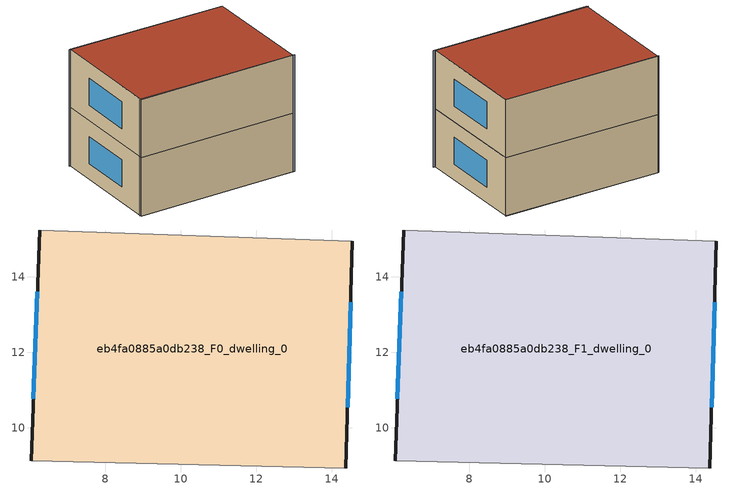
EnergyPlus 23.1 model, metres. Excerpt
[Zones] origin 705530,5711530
eb4fa0885a0db238_F0_dwelling_0
 floor ground (EU_floor_Construction): 14.56,14.94 14.38,8.93 6.04,9.13 6.26,15.24 z0
 wall outside (EU_wall_Construction): 14.38,8.93 14.56,14.94 / 6.26,15.24 6.04,9.13 z0:3
 wall adiabatic (EU_wall_Construction): 14.56,14.94 6.26,15.24 / 6.04,9.13 14.38,8.93 z0:3
 window (EU_Window_Construction): 14.43,10.55 14.51,13.33 / 6.2,13.6 6.1,10.77 z0.81:2.19
eb4fa0885a0db238_F1_dwelling_0
 floor to eb4fa0885a0db238_F0_dwelling_0 (EU_floor_Construction): 14.55,14.94 14.38,8.93 6.04,9.13 6.26,15.24 z3
 wall outside (EU_wall_Construction): 14.38,8.93 14.56,14.94 / 6.26,15.24 6.04,9.13 z3:6
 wall adiabatic (EU_wall_Construction): 14.56,14.94 6.26,15.24 / 6.04,9.13 14.38,8.93 z3:6
 window (EU_Window_Construction): 14.43,10.55 14.51,13.33 / 6.2,13.6 6.1,10.77 z3.81:5.19
 roof outside (EU_roof_Construction): 14.38,8.93 14.56,14.94 6.26,15.24 6.04,9.13 z6
shading: 6,9.2 14.48,8.93 / 14.56,14.94 6.22,15.23 z0:6
[Building]
EU S2 Campaign: North Axis=0; Terrain=City; Solar Distribution=FullExterior
[Site:Location]
London: Latitude=51.5; Longitude=-0.5; Time Zone=0; Elevation=25
[SizingPeriod:WeatherFileDays]
AnnualSizingPeriod: Begin Month=1; Begin Day of Month=1; End Month=12; End Day of Month=31; Day of Week for Start Day=Monday; Use Weather File Daylight Saving Period=No; Use Weather File Rain and Snow Indicators=No
[MATERIAL]
EU_InternalMass_Material: Roughness=MediumRough; Thickness=0.1; Conductivity=1; Density=1800; Specific Heat=900; Thermal Absorptance=0.9; Solar Absorptance=0.7; Visible Absorptance=0.7
[MATERIAL:NOMASS] Roughness=MediumRough; Thermal Absorptance=0.9; Solar Absorptance=0.7; Visible Absorptance=0.7
Name | Thermal Resistance
EU_wall_NoMass | 0.735294
EU_roof_NoMass | 0.520833
EU_floor_NoMass | 1.81159
[WINDOWMATERIAL:SIMPLEGLAZINGSYSTEM]
EU_Window_SimpleGlazing: UFactor=3.92; Solar Heat Gain Coefficient=0.85; Visible Transmittance=0.85
[CONSTRUCTION]
EU_wall_Construction: EU_wall_NoMass
EU_roof_Construction: EU_roof_NoMass
EU_floor_Construction: EU_floor_NoMass
EU_Window_Construction: EU_Window_SimpleGlazing
EU_InternalMass_Construction: EU_InternalMass_Material
[ZONE] Type=1; Multiplier=1; Ceiling Height=autocalculate; Floor Area=autocalculate; Part of Total Floor Area=Yes
Name | Volume
eb4fa0885a0db238_F0_dwelling_0 | 151.409
eb4fa0885a0db238_F1_dwelling_0 | 151.408
[INTERNALMASS] Construction=EU_InternalMass_Construction; Surface Area=50.4697
Name | Zone or ZoneList
eb4fa0885a0db238_F0_dwelling_0_EU_InternalMass | eb4fa0885a0db238_F0_dwelling_0
eb4fa0885a0db238_F1_dwelling_0_EU_InternalMass | eb4fa0885a0db238_F1_dwelling_0
[OTHEREQUIPMENT] Fuel Type=Electricity; Design Level Calculation Method=Watts/Area; Power per Zone Floor Area=1; Fraction Latent=0; Fraction Radiant=0; Fraction Lost=0; Carbon Dioxide Generation Rate=0; EndUse Subcategory=EU_Step8_InternalGains
Name | Zone or ZoneList or Space or SpaceList | Schedule
EU_Step8_InternalGain_eb4fa0885a0db238_F0_dwelling_0_f000 | eb4fa0885a0db238_F0_dwelling_0 | EU_Step8_GainSchedule_eb4fa0885a0db238_F0_dwelling_0_f000
EU_Step8_InternalGain_eb4fa0885a0db238_F1_dwelling_0_f000 | eb4fa0885a0db238_F1_dwelling_0 | EU_Step8_GainSchedule_eb4fa0885a0db238_F1_dwelling_0_f000
[ZONEVENTILATION:DESIGNFLOWRATE] Schedule=EU_AlwaysOn; Design Flow Rate Calculation Method=AirChanges/Hour; Air Changes per Hour=0.48; Ventilation Type=Natural; Fan Pressure Rise=0; Fan Total Efficiency=1; Constant Term Coefficient=1; Temperature Term Coefficient=0; Velocity Term Coefficient=0; Velocity Squared Term Coefficient=0; Minimum Indoor Temperature=-100; Maximum Indoor Temperature=100; Delta Temperature=-100; Minimum Outdoor Temperature=-100; Maximum Outdoor Temperature=100; Maximum Wind Speed=40
Name | Zone or ZoneList or Space or SpaceList
EU_ConstantAir_eb4fa0885a0db238_F0_dwelling_0 | eb4fa0885a0db238_F0_dwelling_0
EU_ConstantAir_eb4fa0885a0db238_F1_dwelling_0 | eb4fa0885a0db238_F1_dwelling_0
[HVACTEMPLATE:THERMOSTAT] Constant Heating Setpoint=20; Constant Cooling Setpoint=50
EU_HeatOnly_eb4fa0885a0db238_F0_dwelling_0; EU_HeatOnly_eb4fa0885a0db238_F1_dwelling_0
[HVACTEMPLATE:ZONE:IDEALLOADSAIRSYSTEM] System Availability Schedule=EU_AlwaysOn; Maximum Heating Supply Air Temperature=50; Minimum Cooling Supply Air Temperature=13; Maximum Heating Supply Air Humidity Ratio=0.0156; Minimum Cooling Supply Air Humidity Ratio=0.0077; Heating Limit=NoLimit; Cooling Limit=NoLimit; Heating Availability Schedule=EU_AlwaysOn; Cooling Availability Schedule=EU_CoolingOff; Dehumidification Control Type=ConstantSensibleHeatRatio; Cooling Sensible Heat Ratio=0.7; Dehumidification Setpoint=60; Humidification Control Type=None; Humidification Setpoint=30; Outdoor Air Method=None; Outdoor Air Flow Rate per Person=0.00944; Outdoor Air Flow Rate per Zone Floor Area=0; Outdoor Air Flow Rate per Zone=0; Demand Controlled Ventilation Type=None; Outdoor Air Economizer Type=NoEconomizer; Heat Recovery Type=None; Sensible Heat Recovery Effectiveness=0.7; Latent Heat Recovery Effectiveness=0.65
Name | Template Thermostat
eb4fa0885a0db238_F0_dwelling_0 | EU_HeatOnly_eb4fa0885a0db238_F0_dwelling_0
eb4fa0885a0db238_F1_dwelling_0 | EU_HeatOnly_eb4fa0885a0db238_F1_dwelling_0
[SIZING:ZONE] Zone Cooling Design Supply Air Temperature Input Method=SupplyAirTemperature; Zone Cooling Design Supply Air Temperature=13; Zone Heating Design Supply Air Temperature Input Method=SupplyAirTemperature; Zone Heating Design Supply Air Temperature=50; Zone Cooling Design Supply Air Humidity Ratio=0.008; Zone Heating Design Supply Air Humidity Ratio=0.008; Cooling Design Air Flow Method=DesignDay; Cooling Design Air Flow Rate=0; Cooling Minimum Air Flow per Zone Floor Area=0.000762; Cooling Minimum Air Flow=0; Cooling Minimum Air Flow Fraction=0.2; Heating Design Air Flow Method=DesignDay; Heating Design Air Flow Rate=0; Heating Maximum Air Flow per Zone Floor Area=0.002032; Heating Maximum Air Flow=0.141576; Heating Maximum Air Flow Fraction=0.3; Account for Dedicated Outdoor Air System=No; Dedicated Outdoor Air System Control Strategy=NeutralSupplyAir; Dedicated Outdoor Air Low Setpoint Temperature for Design=autosize; Dedicated Outdoor Air High Setpoint Temperature for Design=autosize; Zone Load Sizing Method=Sensible Load Only No Latent Load; Zone Latent Cooling Design Supply Air Humidity Ratio Input Method=HumidityRatioDifference; Zone Cooling Design Supply Air Humidity Ratio Difference=0.005; Zone Latent Heating Design Supply Air Humidity Ratio Input Method=HumidityRatioDifference; Zone Humidification Design Supply Air Humidity Ratio Difference=0.005
eb4fa0885a0db238_F0_dwelling_0; eb4fa0885a0db238_F1_dwelling_0
[SCHEDULE:CONSTANT]
Name | Hourly Value
EU_AlwaysOn | 1
EU_CoolingOff | 0
[SCHEDULE:FILE] Column Number=1; Rows to Skip at Top=0; Number of Hours of Data=8760; Column Separator=Comma; Interpolate to Timestep=No; Minutes per Item=60; Adjust Schedule for Daylight Savings=Yes
Name | File
EU_Step8_GainSchedule_eb4fa0885a0db238_F0_dwelling_0_f000 | ../../schedules/eb4fa0885a0db238/eb4fa0885a0db238_F0_dwelling_0_f000_gain.csv
EU_Step8_GainSchedule_eb4fa0885a0db238_F1_dwelling_0_f000 | ../../schedules/eb4fa0885a0db238/eb4fa0885a0db238_F1_dwelling_0_f000_gain.csv
